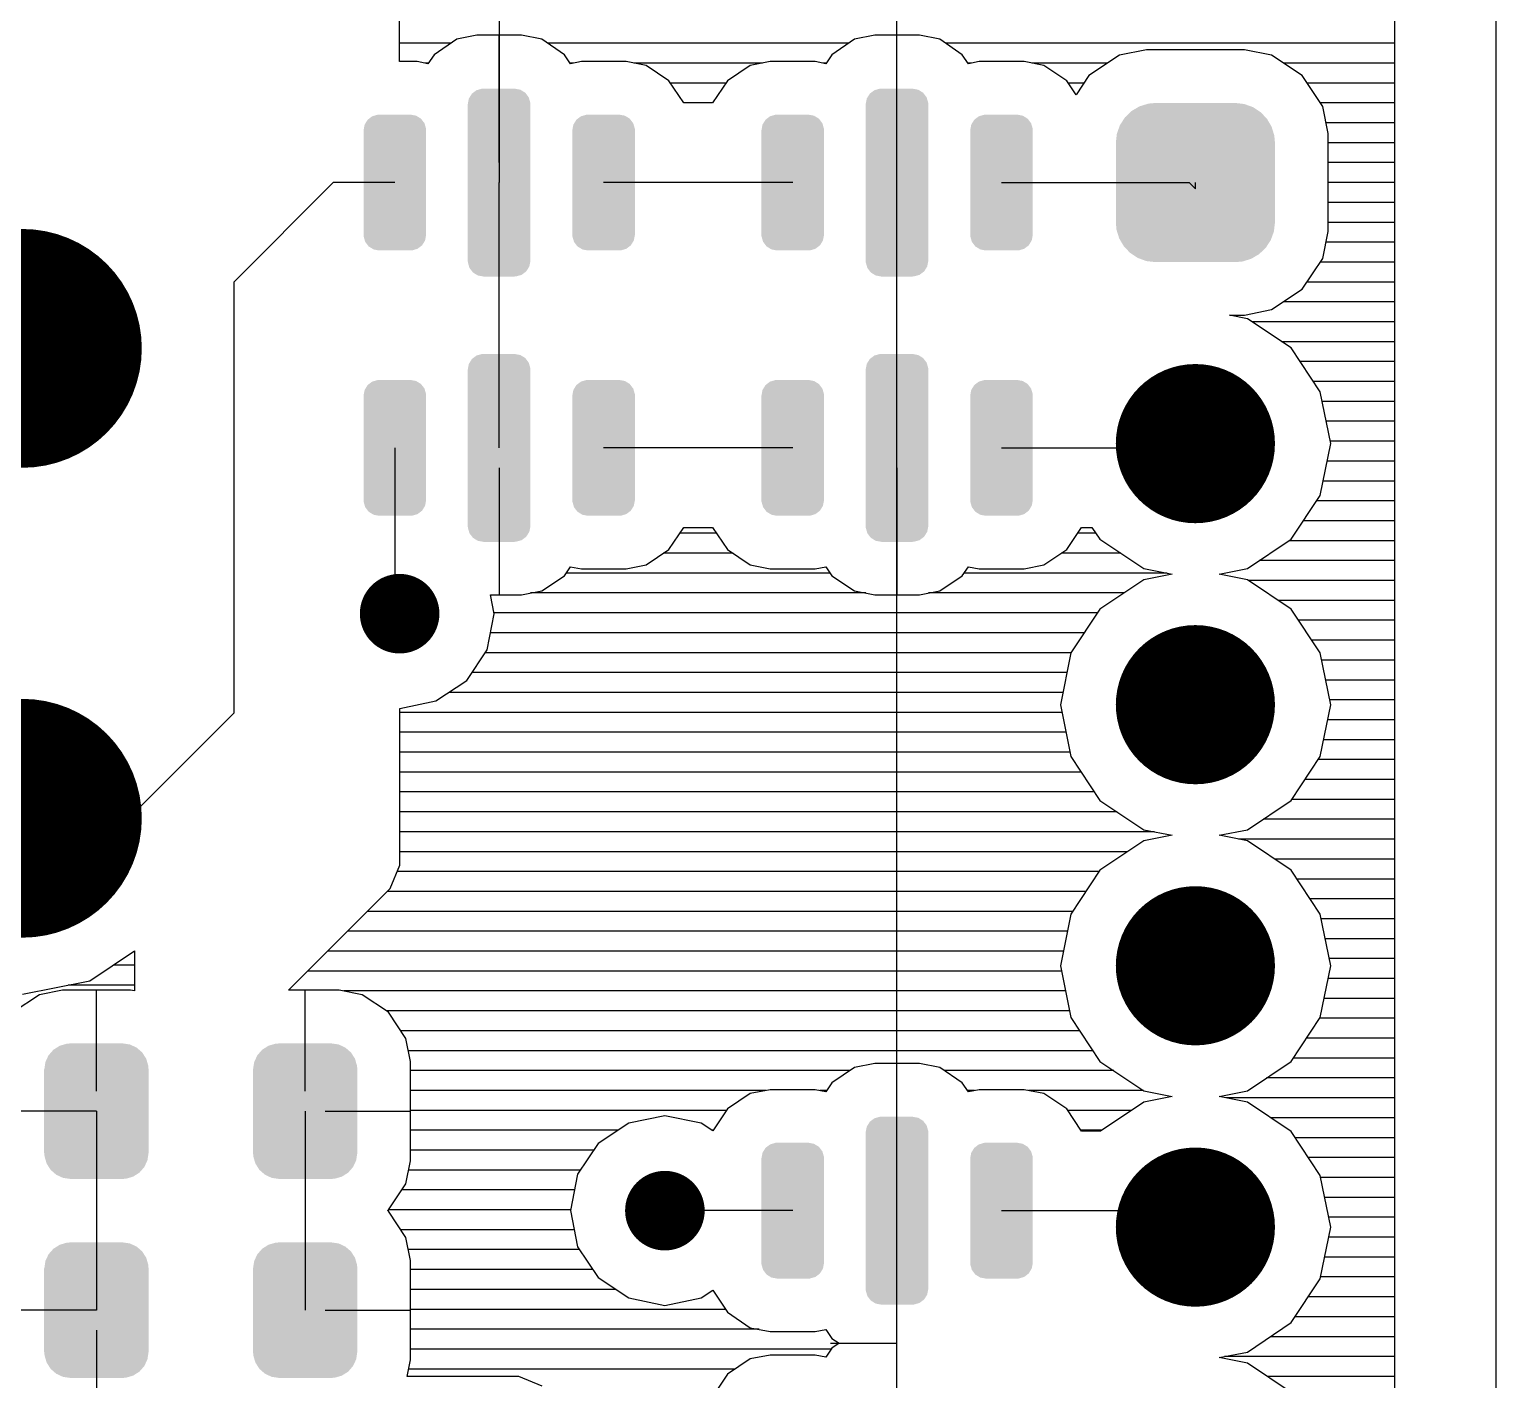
# Model space of a CAD drawing. Extents: x 295 to 953, y 10 to 290.
# Drawn here: x 815.17 to 851.68, y 109.42 to 143.03 of the extents above; entities that cross this region are included whole.
import ezdxf

# ---------------------------------------------------------------- set-up
doc = ezdxf.new("R2010")
doc.units = 0
doc.header["$LTSCALE"] = 5
doc.header["$MEASUREMENT"] = 0
doc.layers.get('0').update_dxf_attribs({"linetype": 'CONTINUOUS', "lineweight": 25})
doc.layers.add('DV-DPO-A6_BOT', color=7, linetype='CONTINUOUS')

msp = doc.modelspace()

# ---------------------------------------------------------------- linework, layer by layer
for points, const_width in [([(816.485, 135.092, -1), (813.513, 135.092, -1)], 2.972), ([(845.192, 132.721, -1), (843.211, 132.721, -1)], 1.981), ([(824.885, 128.488, -1), (823.895, 128.488, -1)], 0.991), ([(845.192, 126.223, -1), (843.211, 126.223, -1)], 1.981), ([(816.485, 123.396, -1), (813.513, 123.396, -1)], 2.972), ([(845.192, 119.724, -1), (843.211, 119.724, -1)], 1.981), ([(845.192, 113.219, -1), (843.211, 113.219, -1)], 1.981), ([(831.489, 113.629, -1), (830.499, 113.629, -1)], 0.991)]:
    msp.add_lwpolyline(points, format="xyb", close=True, dxfattribs=dict(const_width=const_width))
for points in [[(827.644, 141.204), (827.613, 141.311), (826.093, 141.204), (826.114, 141.311)], [(827.613, 141.311), (827.604, 141.341), (826.114, 141.311), (826.133, 141.341)], [(827.604, 141.341), (827.535, 141.432), (826.133, 141.341), (826.19, 141.432)], [(827.535, 141.432), (827.518, 141.455), (826.19, 141.432), (826.22, 141.455)], [(827.518, 141.455), (827.416, 141.518), (826.22, 141.455), (826.304, 141.518)], [(827.416, 141.518), (827.396, 141.53), (826.304, 141.518), (826.347, 141.53)], [(827.396, 141.53), (827.256, 141.556), (826.347, 141.53), (826.44, 141.556)], [(827.256, 141.556), (827.256, 141.557), (826.44, 141.556), (826.441, 141.557)], [(827.256, 141.557), (827.256, 141.558), (826.441, 141.557), (826.477, 141.558)], [(827.256, 141.558), (827.256, 141.56), (826.477, 141.558), (826.477, 141.56)], [(837.55, 141.204), (837.519, 141.311), (835.999, 141.204), (836.02, 141.311)], [(837.519, 141.311), (837.51, 141.341), (836.02, 141.311), (836.039, 141.341)], [(837.51, 141.341), (837.441, 141.432), (836.039, 141.341), (836.096, 141.432)], [(837.441, 141.432), (837.424, 141.455), (836.096, 141.432), (836.126, 141.455)], [(837.424, 141.455), (837.322, 141.518), (836.126, 141.455), (836.21, 141.518)], [(837.322, 141.518), (837.302, 141.53), (836.21, 141.518), (836.253, 141.53)], [(837.302, 141.53), (837.162, 141.556), (836.253, 141.53), (836.346, 141.556)], [(837.162, 141.556), (837.162, 141.557), (836.346, 141.556), (836.347, 141.557)], [(837.162, 141.557), (837.162, 141.558), (836.347, 141.557), (836.383, 141.558)], [(837.162, 141.558), (837.162, 141.56), (836.383, 141.558), (836.383, 141.56)], [(827.646, 141.171), (827.644, 141.204), (826.087, 141.171), (826.093, 141.204)], [(827.646, 141.167), (827.646, 141.171), (826.087, 141.167), (826.087, 141.171)], [(827.646, 137.271), (827.646, 141.167), (826.087, 137.271), (826.087, 141.167)], [(837.552, 141.171), (837.55, 141.204), (835.993, 141.171), (835.999, 141.204)], [(837.552, 141.167), (837.552, 141.171), (835.993, 141.167), (835.993, 141.171)], [(837.552, 137.271), (837.552, 141.167), (835.993, 137.271), (835.993, 141.167)], [(845.949, 140.843), (845.825, 140.972), (842.449, 140.843), (842.584, 140.972)], [(845.825, 140.972), (845.781, 141.001), (842.584, 140.972), (842.614, 141.001)], [(845.781, 141.001), (845.634, 141.097), (842.614, 141.001), (842.778, 141.097)], [(845.634, 141.097), (845.58, 141.116), (842.778, 141.097), (842.811, 141.116)], [(845.58, 141.116), (845.419, 141.174), (842.811, 141.116), (842.999, 141.174)], [(845.419, 141.174), (845.337, 141.184), (842.999, 141.174), (843.03, 141.184)], [(845.337, 141.184), (845.192, 141.201), (843.03, 141.184), (843.211, 141.201)], [(825.05, 140.52), (825.048, 140.558), (823.492, 140.52), (823.499, 140.558)], [(825.048, 140.558), (825.019, 140.661), (823.499, 140.558), (823.518, 140.661)], [(825.019, 140.661), (825.009, 140.695), (823.518, 140.661), (823.539, 140.695)], [(825.009, 140.695), (824.943, 140.782), (823.539, 140.695), (823.593, 140.782)], [(824.943, 140.782), (824.923, 140.809), (823.593, 140.782), (823.628, 140.809)], [(824.923, 140.809), (824.825, 140.869), (823.628, 140.809), (823.707, 140.869)], [(824.825, 140.869), (824.801, 140.884), (823.707, 140.869), (823.759, 140.884)], [(824.801, 140.884), (824.67, 140.908), (823.759, 140.884), (823.844, 140.908)], [(824.67, 140.908), (824.661, 140.91), (823.844, 140.908), (823.881, 140.91)], [(830.248, 140.52), (830.246, 140.558), (828.689, 140.52), (828.696, 140.558)], [(830.246, 140.558), (830.216, 140.661), (828.696, 140.558), (828.715, 140.661)], [(830.216, 140.661), (830.206, 140.695), (828.715, 140.661), (828.736, 140.695)], [(830.206, 140.695), (830.14, 140.782), (828.736, 140.695), (828.79, 140.782)], [(830.14, 140.782), (830.12, 140.809), (828.79, 140.782), (828.825, 140.809)], [(830.12, 140.809), (830.023, 140.869), (828.825, 140.809), (828.904, 140.869)], [(830.023, 140.869), (829.998, 140.884), (828.904, 140.869), (828.957, 140.884)], [(829.998, 140.884), (829.868, 140.908), (828.957, 140.884), (829.041, 140.908)], [(829.868, 140.908), (829.858, 140.91), (829.041, 140.908), (829.079, 140.91)], [(834.956, 140.52), (834.954, 140.558), (833.398, 140.52), (833.405, 140.558)], [(834.954, 140.558), (834.925, 140.661), (833.405, 140.558), (833.424, 140.661)], [(834.925, 140.661), (834.915, 140.695), (833.424, 140.661), (833.445, 140.695)], [(834.915, 140.695), (834.849, 140.782), (833.445, 140.695), (833.499, 140.782)], [(834.849, 140.782), (834.829, 140.809), (833.499, 140.782), (833.534, 140.809)], [(834.829, 140.809), (834.731, 140.869), (833.534, 140.809), (833.613, 140.869)], [(834.731, 140.869), (834.707, 140.884), (833.613, 140.869), (833.665, 140.884)], [(834.707, 140.884), (834.576, 140.908), (833.665, 140.884), (833.75, 140.908)], [(834.576, 140.908), (834.567, 140.91), (833.75, 140.908), (833.787, 140.91)], [(840.154, 140.52), (840.152, 140.558), (838.595, 140.52), (838.602, 140.558)], [(840.152, 140.558), (840.122, 140.661), (838.602, 140.558), (838.621, 140.661)], [(840.122, 140.661), (840.112, 140.695), (838.621, 140.661), (838.642, 140.695)], [(840.112, 140.695), (840.046, 140.782), (838.642, 140.695), (838.696, 140.782)], [(840.046, 140.782), (840.026, 140.809), (838.696, 140.782), (838.731, 140.809)], [(840.026, 140.809), (839.929, 140.869), (838.731, 140.809), (838.81, 140.869)], [(839.929, 140.869), (839.904, 140.884), (838.81, 140.869), (838.863, 140.884)], [(839.904, 140.884), (839.774, 140.908), (838.863, 140.884), (838.947, 140.908)], [(839.774, 140.908), (839.764, 140.91), (838.947, 140.908), (838.985, 140.91)], [(846.152, 140.437), (846.099, 140.61), (842.247, 140.437), (842.309, 140.61)], [(846.099, 140.61), (846.074, 140.652), (842.309, 140.61), (842.325, 140.652)], [(846.074, 140.652), (845.983, 140.807), (842.325, 140.652), (842.426, 140.807)], [(845.983, 140.807), (845.949, 140.843), (842.426, 140.807), (842.449, 140.843)], [(825.05, 137.918), (825.05, 140.52), (823.492, 137.918), (823.492, 140.52)], [(830.248, 137.918), (830.248, 140.52), (828.689, 137.918), (828.689, 140.52)], [(834.956, 137.918), (834.956, 140.52), (833.398, 137.918), (833.398, 140.52)], [(840.154, 137.918), (840.154, 140.52), (838.595, 137.918), (838.595, 140.52)], [(846.183, 140.21), (846.166, 140.392), (842.221, 140.21), (842.242, 140.392)], [(846.183, 138.229), (846.183, 140.21), (842.221, 138.229), (842.221, 140.21)], [(846.166, 140.392), (846.152, 140.437), (842.242, 140.392), (842.247, 140.437)], [(846.162, 138.047), (846.183, 138.229), (842.237, 138.047), (842.221, 138.229)], [(846.157, 138.002), (846.162, 138.047), (842.251, 138.002), (842.237, 138.047)], [(846.094, 137.829), (846.157, 138.002), (842.305, 137.829), (842.251, 138.002)], [(825.043, 137.881), (825.05, 137.918), (823.493, 137.881), (823.492, 137.918)], [(825.024, 137.778), (825.043, 137.881), (823.523, 137.778), (823.493, 137.881)], [(825.003, 137.744), (825.024, 137.778), (823.533, 137.744), (823.523, 137.778)], [(824.949, 137.656), (825.003, 137.744), (823.599, 137.656), (823.533, 137.744)], [(824.914, 137.63), (824.949, 137.656), (823.619, 137.63), (823.599, 137.656)], [(830.241, 137.881), (830.248, 137.918), (828.691, 137.881), (828.689, 137.918)], [(830.221, 137.778), (830.241, 137.881), (828.721, 137.778), (828.691, 137.881)], [(830.2, 137.744), (830.221, 137.778), (828.73, 137.744), (828.721, 137.778)], [(830.146, 137.656), (830.2, 137.744), (828.797, 137.656), (828.73, 137.744)], [(830.112, 137.63), (830.146, 137.656), (828.817, 137.63), (828.797, 137.656)], [(834.949, 137.881), (834.956, 137.918), (833.399, 137.881), (833.398, 137.918)], [(834.93, 137.778), (834.949, 137.881), (833.429, 137.778), (833.399, 137.881)], [(834.909, 137.744), (834.93, 137.778), (833.439, 137.744), (833.429, 137.778)], [(834.855, 137.656), (834.909, 137.744), (833.505, 137.656), (833.439, 137.744)], [(834.82, 137.63), (834.855, 137.656), (833.525, 137.63), (833.505, 137.656)], [(840.147, 137.881), (840.154, 137.918), (838.597, 137.881), (838.595, 137.918)], [(840.127, 137.778), (840.147, 137.881), (838.627, 137.778), (838.597, 137.881)], [(840.106, 137.744), (840.127, 137.778), (838.636, 137.744), (838.627, 137.778)], [(840.052, 137.656), (840.106, 137.744), (838.703, 137.656), (838.636, 137.744)], [(840.018, 137.63), (840.052, 137.656), (838.723, 137.63), (838.703, 137.656)], [(846.079, 137.787), (846.094, 137.829), (842.329, 137.787), (842.305, 137.829)], [(845.978, 137.632), (846.079, 137.787), (842.421, 137.632), (842.329, 137.787)], [(845.954, 137.596), (845.978, 137.632), (842.455, 137.596), (842.421, 137.632)], [(824.835, 137.57), (824.914, 137.63), (823.716, 137.57), (823.619, 137.63)], [(824.783, 137.555), (824.835, 137.57), (823.741, 137.555), (823.716, 137.57)], [(824.698, 137.53), (824.783, 137.555), (823.872, 137.53), (823.741, 137.555)], [(824.661, 137.529), (824.698, 137.53), (823.881, 137.529), (823.872, 137.53)], [(827.646, 137.268), (827.646, 137.271), (826.087, 137.268), (826.087, 137.271)], [(827.639, 137.233), (827.646, 137.268), (826.089, 137.233), (826.087, 137.268)], [(830.032, 137.57), (830.112, 137.63), (828.914, 137.57), (828.817, 137.63)], [(829.98, 137.555), (830.032, 137.57), (828.938, 137.555), (828.914, 137.57)], [(829.895, 137.53), (829.98, 137.555), (829.069, 137.53), (828.938, 137.555)], [(829.858, 137.529), (829.895, 137.53), (829.079, 137.529), (829.069, 137.53)], [(834.741, 137.57), (834.82, 137.63), (833.622, 137.57), (833.525, 137.63)], [(834.689, 137.555), (834.741, 137.57), (833.647, 137.555), (833.622, 137.57)], [(834.604, 137.53), (834.689, 137.555), (833.778, 137.53), (833.647, 137.555)], [(834.567, 137.529), (834.604, 137.53), (833.787, 137.529), (833.778, 137.53)], [(837.552, 137.268), (837.552, 137.271), (835.993, 137.268), (835.993, 137.271)], [(837.545, 137.233), (837.552, 137.268), (835.995, 137.233), (835.993, 137.268)], [(839.938, 137.57), (840.018, 137.63), (838.82, 137.57), (838.723, 137.63)], [(839.886, 137.555), (839.938, 137.57), (838.844, 137.555), (838.82, 137.57)], [(839.801, 137.53), (839.886, 137.555), (838.975, 137.53), (838.844, 137.555)], [(839.764, 137.529), (839.801, 137.53), (838.985, 137.529), (838.975, 137.53)], [(845.819, 137.467), (845.954, 137.596), (842.578, 137.467), (842.455, 137.596)], [(845.789, 137.438), (845.819, 137.467), (842.622, 137.438), (842.578, 137.467)], [(845.626, 137.342), (845.789, 137.438), (842.77, 137.342), (842.622, 137.438)], [(845.592, 137.322), (845.626, 137.342), (842.824, 137.322), (842.77, 137.342)], [(845.405, 137.264), (845.592, 137.322), (842.984, 137.264), (842.824, 137.322)], [(827.618, 137.128), (827.639, 137.233), (826.119, 137.128), (826.089, 137.233)], [(827.597, 137.095), (827.618, 137.128), (826.128, 137.095), (826.119, 137.128)], [(827.542, 137.007), (827.597, 137.095), (826.195, 137.007), (826.128, 137.095)], [(827.507, 136.981), (827.542, 137.007), (826.215, 136.981), (826.195, 137.007)], [(827.427, 136.922), (827.507, 136.981), (826.311, 136.922), (826.215, 136.981)], [(827.372, 136.906), (827.427, 136.922), (826.336, 136.906), (826.311, 136.922)], [(827.289, 136.884), (827.372, 136.906), (826.458, 136.884), (826.336, 136.906)], [(837.524, 137.128), (837.545, 137.233), (836.025, 137.128), (835.995, 137.233)], [(837.503, 137.095), (837.524, 137.128), (836.034, 137.095), (836.025, 137.128)], [(837.448, 137.007), (837.503, 137.095), (836.101, 137.007), (836.034, 137.095)], [(837.413, 136.981), (837.448, 137.007), (836.121, 136.981), (836.101, 137.007)], [(837.333, 136.922), (837.413, 136.981), (836.217, 136.922), (836.121, 136.981)], [(837.278, 136.906), (837.333, 136.922), (836.242, 136.906), (836.217, 136.922)], [(837.195, 136.884), (837.278, 136.906), (836.364, 136.884), (836.242, 136.906)], [(845.374, 137.255), (845.405, 137.264), (843.067, 137.255), (842.984, 137.264)], [(845.192, 137.238), (845.374, 137.255), (843.211, 137.238), (843.067, 137.255)], [(827.256, 136.882), (827.289, 136.884), (826.466, 136.882), (826.458, 136.884)], [(827.256, 136.88), (827.256, 136.882), (826.477, 136.88), (826.466, 136.882)], [(827.256, 136.878), (827.256, 136.88), (826.477, 136.878), (826.477, 136.88)], [(837.162, 136.882), (837.195, 136.884), (836.372, 136.882), (836.364, 136.884)], [(837.162, 136.88), (837.162, 136.882), (836.383, 136.88), (836.372, 136.882)], [(837.162, 136.878), (837.162, 136.88), (836.383, 136.878), (836.383, 136.88)], [(827.613, 134.707), (827.604, 134.737), (826.114, 134.707), (826.133, 134.737)], [(827.604, 134.737), (827.535, 134.828), (826.133, 134.737), (826.19, 134.828)], [(827.535, 134.828), (827.518, 134.851), (826.19, 134.828), (826.22, 134.851)], [(827.518, 134.851), (827.416, 134.914), (826.22, 134.851), (826.304, 134.914)], [(827.416, 134.914), (827.396, 134.926), (826.304, 134.914), (826.347, 134.926)], [(827.396, 134.926), (827.256, 134.952), (826.347, 134.926), (826.44, 134.952)], [(827.256, 134.952), (827.256, 134.953), (826.44, 134.952), (826.441, 134.953)], [(827.256, 134.953), (827.256, 134.954), (826.441, 134.953), (826.477, 134.954)], [(827.256, 134.954), (827.256, 134.956), (826.477, 134.954), (826.477, 134.956)], [(837.519, 134.707), (837.51, 134.737), (836.02, 134.707), (836.039, 134.737)], [(837.51, 134.737), (837.441, 134.828), (836.039, 134.737), (836.096, 134.828)], [(837.441, 134.828), (837.424, 134.851), (836.096, 134.828), (836.126, 134.851)], [(837.424, 134.851), (837.322, 134.914), (836.126, 134.851), (836.21, 134.914)], [(837.322, 134.914), (837.302, 134.926), (836.21, 134.914), (836.253, 134.926)], [(837.302, 134.926), (837.162, 134.952), (836.253, 134.926), (836.346, 134.952)], [(837.162, 134.952), (837.162, 134.953), (836.346, 134.952), (836.347, 134.953)], [(837.162, 134.953), (837.162, 134.954), (836.347, 134.953), (836.383, 134.954)], [(837.162, 134.954), (837.162, 134.956), (836.383, 134.954), (836.383, 134.956)], [(827.646, 134.567), (827.644, 134.6), (826.087, 134.567), (826.093, 134.6)], [(827.646, 134.563), (827.646, 134.567), (826.087, 134.563), (826.087, 134.567)], [(827.646, 130.667), (827.646, 134.563), (826.087, 130.667), (826.087, 134.563)], [(827.644, 134.6), (827.613, 134.707), (826.093, 134.6), (826.114, 134.707)], [(837.552, 134.567), (837.55, 134.6), (835.993, 134.567), (835.999, 134.6)], [(837.552, 134.563), (837.552, 134.567), (835.993, 134.563), (835.993, 134.567)], [(837.552, 130.667), (837.552, 134.563), (835.993, 130.667), (835.993, 134.563)], [(837.55, 134.6), (837.519, 134.707), (835.999, 134.6), (836.02, 134.707)], [(825.048, 133.954), (825.019, 134.057), (823.499, 133.954), (823.518, 134.057)], [(825.019, 134.057), (825.009, 134.091), (823.518, 134.057), (823.539, 134.091)], [(825.009, 134.091), (824.943, 134.178), (823.539, 134.091), (823.593, 134.178)], [(824.943, 134.178), (824.923, 134.205), (823.593, 134.178), (823.628, 134.205)], [(824.923, 134.205), (824.825, 134.265), (823.628, 134.205), (823.707, 134.265)], [(824.825, 134.265), (824.801, 134.28), (823.707, 134.265), (823.759, 134.28)], [(824.801, 134.28), (824.67, 134.304), (823.759, 134.28), (823.844, 134.304)], [(824.67, 134.304), (824.661, 134.306), (823.844, 134.304), (823.881, 134.306)], [(830.246, 133.954), (830.216, 134.057), (828.696, 133.954), (828.715, 134.057)], [(830.216, 134.057), (830.206, 134.091), (828.715, 134.057), (828.736, 134.091)], [(830.206, 134.091), (830.14, 134.178), (828.736, 134.091), (828.79, 134.178)], [(830.14, 134.178), (830.12, 134.205), (828.79, 134.178), (828.825, 134.205)], [(830.12, 134.205), (830.023, 134.265), (828.825, 134.205), (828.904, 134.265)], [(830.023, 134.265), (829.998, 134.28), (828.904, 134.265), (828.957, 134.28)], [(829.998, 134.28), (829.868, 134.304), (828.957, 134.28), (829.041, 134.304)], [(829.868, 134.304), (829.858, 134.306), (829.041, 134.304), (829.079, 134.306)], [(834.954, 133.954), (834.925, 134.057), (833.405, 133.954), (833.424, 134.057)], [(834.925, 134.057), (834.915, 134.091), (833.424, 134.057), (833.445, 134.091)], [(834.915, 134.091), (834.849, 134.178), (833.445, 134.091), (833.499, 134.178)], [(834.849, 134.178), (834.829, 134.205), (833.499, 134.178), (833.534, 134.205)], [(834.829, 134.205), (834.731, 134.265), (833.534, 134.205), (833.613, 134.265)], [(834.731, 134.265), (834.707, 134.28), (833.613, 134.265), (833.665, 134.28)], [(834.707, 134.28), (834.576, 134.304), (833.665, 134.28), (833.75, 134.304)], [(834.576, 134.304), (834.567, 134.306), (833.75, 134.304), (833.787, 134.306)], [(840.152, 133.954), (840.122, 134.057), (838.602, 133.954), (838.621, 134.057)], [(840.122, 134.057), (840.112, 134.091), (838.621, 134.057), (838.642, 134.091)], [(840.112, 134.091), (840.046, 134.178), (838.642, 134.091), (838.696, 134.178)], [(840.046, 134.178), (840.026, 134.205), (838.696, 134.178), (838.731, 134.205)], [(840.026, 134.205), (839.929, 134.265), (838.731, 134.205), (838.81, 134.265)], [(839.929, 134.265), (839.904, 134.28), (838.81, 134.265), (838.863, 134.28)], [(839.904, 134.28), (839.774, 134.304), (838.863, 134.28), (838.947, 134.304)], [(839.774, 134.304), (839.764, 134.306), (838.947, 134.304), (838.985, 134.306)], [(825.05, 133.916), (825.048, 133.954), (823.492, 133.916), (823.499, 133.954)], [(825.05, 131.314), (825.05, 133.916), (823.492, 131.314), (823.492, 133.916)], [(830.248, 133.916), (830.246, 133.954), (828.689, 133.916), (828.696, 133.954)], [(830.248, 131.314), (830.248, 133.916), (828.689, 131.314), (828.689, 133.916)], [(834.956, 133.916), (834.954, 133.954), (833.398, 133.916), (833.405, 133.954)], [(834.956, 131.314), (834.956, 133.916), (833.398, 131.314), (833.398, 133.916)], [(840.154, 133.916), (840.152, 133.954), (838.595, 133.916), (838.602, 133.954)], [(840.154, 131.314), (840.154, 133.916), (838.595, 131.314), (838.595, 133.916)], [(825.043, 131.277), (825.05, 131.314), (823.493, 131.277), (823.492, 131.314)], [(825.024, 131.174), (825.043, 131.277), (823.523, 131.174), (823.493, 131.277)], [(825.003, 131.14), (825.024, 131.174), (823.533, 131.14), (823.523, 131.174)], [(824.949, 131.052), (825.003, 131.14), (823.599, 131.052), (823.533, 131.14)], [(830.241, 131.277), (830.248, 131.314), (828.691, 131.277), (828.689, 131.314)], [(830.221, 131.174), (830.241, 131.277), (828.721, 131.174), (828.691, 131.277)], [(830.2, 131.14), (830.221, 131.174), (828.73, 131.14), (828.721, 131.174)], [(830.146, 131.052), (830.2, 131.14), (828.797, 131.052), (828.73, 131.14)], [(834.949, 131.277), (834.956, 131.314), (833.399, 131.277), (833.398, 131.314)], [(834.93, 131.174), (834.949, 131.277), (833.429, 131.174), (833.399, 131.277)], [(834.909, 131.14), (834.93, 131.174), (833.439, 131.14), (833.429, 131.174)], [(834.855, 131.052), (834.909, 131.14), (833.505, 131.052), (833.439, 131.14)], [(840.147, 131.277), (840.154, 131.314), (838.597, 131.277), (838.595, 131.314)], [(840.127, 131.174), (840.147, 131.277), (838.627, 131.174), (838.597, 131.277)], [(840.106, 131.14), (840.127, 131.174), (838.636, 131.14), (838.627, 131.174)], [(840.052, 131.052), (840.106, 131.14), (838.703, 131.052), (838.636, 131.14)], [(824.914, 131.026), (824.949, 131.052), (823.619, 131.026), (823.599, 131.052)], [(824.835, 130.966), (824.914, 131.026), (823.716, 130.966), (823.619, 131.026)], [(824.783, 130.951), (824.835, 130.966), (823.741, 130.951), (823.716, 130.966)], [(824.698, 130.926), (824.783, 130.951), (823.872, 130.926), (823.741, 130.951)], [(824.661, 130.925), (824.698, 130.926), (823.881, 130.925), (823.872, 130.926)], [(830.112, 131.026), (830.146, 131.052), (828.817, 131.026), (828.797, 131.052)], [(830.032, 130.966), (830.112, 131.026), (828.914, 130.966), (828.817, 131.026)], [(829.98, 130.951), (830.032, 130.966), (828.938, 130.951), (828.914, 130.966)], [(829.895, 130.926), (829.98, 130.951), (829.069, 130.926), (828.938, 130.951)], [(829.858, 130.925), (829.895, 130.926), (829.079, 130.925), (829.069, 130.926)], [(834.82, 131.026), (834.855, 131.052), (833.525, 131.026), (833.505, 131.052)], [(834.741, 130.966), (834.82, 131.026), (833.622, 130.966), (833.525, 131.026)], [(834.689, 130.951), (834.741, 130.966), (833.647, 130.951), (833.622, 130.966)], [(834.604, 130.926), (834.689, 130.951), (833.778, 130.926), (833.647, 130.951)], [(834.567, 130.925), (834.604, 130.926), (833.787, 130.925), (833.778, 130.926)], [(840.018, 131.026), (840.052, 131.052), (838.723, 131.026), (838.703, 131.052)], [(839.938, 130.966), (840.018, 131.026), (838.82, 130.966), (838.723, 131.026)], [(839.886, 130.951), (839.938, 130.966), (838.844, 130.951), (838.82, 130.966)], [(839.801, 130.926), (839.886, 130.951), (838.975, 130.926), (838.844, 130.951)], [(839.764, 130.925), (839.801, 130.926), (838.985, 130.925), (838.975, 130.926)], [(827.646, 130.664), (827.646, 130.667), (826.087, 130.664), (826.087, 130.667)], [(827.639, 130.629), (827.646, 130.664), (826.089, 130.629), (826.087, 130.664)], [(827.618, 130.524), (827.639, 130.629), (826.119, 130.524), (826.089, 130.629)], [(827.597, 130.491), (827.618, 130.524), (826.128, 130.491), (826.119, 130.524)], [(827.542, 130.403), (827.597, 130.491), (826.195, 130.403), (826.128, 130.491)], [(827.507, 130.377), (827.542, 130.403), (826.215, 130.377), (826.195, 130.403)], [(827.427, 130.318), (827.507, 130.377), (826.311, 130.318), (826.215, 130.377)], [(837.552, 130.664), (837.552, 130.667), (835.993, 130.664), (835.993, 130.667)], [(837.545, 130.629), (837.552, 130.664), (835.995, 130.629), (835.993, 130.664)], [(837.524, 130.524), (837.545, 130.629), (836.025, 130.524), (835.995, 130.629)], [(837.503, 130.491), (837.524, 130.524), (836.034, 130.491), (836.025, 130.524)], [(837.448, 130.403), (837.503, 130.491), (836.101, 130.403), (836.034, 130.491)], [(837.413, 130.377), (837.448, 130.403), (836.121, 130.377), (836.101, 130.403)], [(837.333, 130.318), (837.413, 130.377), (836.217, 130.318), (836.121, 130.377)], [(827.372, 130.302), (827.427, 130.318), (826.336, 130.302), (826.311, 130.318)], [(827.289, 130.28), (827.372, 130.302), (826.458, 130.28), (826.336, 130.302)], [(827.256, 130.278), (827.289, 130.28), (826.466, 130.278), (826.458, 130.28)], [(827.256, 130.276), (827.256, 130.278), (826.477, 130.276), (826.466, 130.278)], [(827.256, 130.274), (827.256, 130.276), (826.477, 130.274), (826.477, 130.276)], [(837.278, 130.302), (837.333, 130.318), (836.242, 130.302), (836.217, 130.318)], [(837.195, 130.28), (837.278, 130.302), (836.364, 130.28), (836.242, 130.302)], [(837.162, 130.278), (837.195, 130.28), (836.372, 130.278), (836.364, 130.28)], [(837.162, 130.276), (837.162, 130.278), (836.383, 130.276), (836.372, 130.278)], [(837.162, 130.274), (837.162, 130.276), (836.383, 130.274), (836.383, 130.276)], [(818.026, 117.496), (817.982, 117.566), (815.649, 117.496), (815.711, 117.566)], [(817.982, 117.566), (817.903, 117.635), (815.711, 117.566), (815.772, 117.635)], [(817.903, 117.635), (817.843, 117.687), (815.772, 117.635), (815.855, 117.687)], [(817.843, 117.687), (817.742, 117.734), (815.855, 117.687), (815.928, 117.734)], [(817.742, 117.734), (817.675, 117.765), (815.928, 117.734), (816.036, 117.765)], [(817.675, 117.765), (817.542, 117.785), (816.036, 117.765), (816.105, 117.785)], [(817.542, 117.785), (817.501, 117.791), (816.105, 117.785), (816.191, 117.791)], [(817.492, 117.792), (817.492, 117.796), (816.191, 117.792), (816.191, 117.796)], [(817.501, 117.791), (817.492, 117.792), (816.191, 117.791), (816.191, 117.792)], [(823.224, 117.496), (823.179, 117.566), (820.847, 117.496), (820.908, 117.566)], [(823.179, 117.566), (823.1, 117.635), (820.908, 117.566), (820.969, 117.635)], [(823.1, 117.635), (823.04, 117.687), (820.969, 117.635), (821.052, 117.687)], [(823.04, 117.687), (822.94, 117.734), (821.052, 117.687), (821.125, 117.734)], [(822.94, 117.734), (822.872, 117.765), (821.125, 117.734), (821.234, 117.765)], [(822.872, 117.765), (822.739, 117.785), (821.234, 117.765), (821.303, 117.785)], [(822.739, 117.785), (822.698, 117.791), (821.303, 117.785), (821.388, 117.791)], [(822.689, 117.792), (822.689, 117.796), (821.388, 117.792), (821.388, 117.796)], [(822.698, 117.791), (822.689, 117.792), (821.388, 117.791), (821.388, 117.792)], [(818.139, 117.145), (818.133, 117.232), (815.544, 117.145), (815.557, 117.232)], [(818.133, 117.232), (818.105, 117.328), (815.557, 117.232), (815.571, 117.328)], [(818.105, 117.328), (818.081, 117.41), (815.571, 117.328), (815.609, 117.41)], [(818.081, 117.41), (818.026, 117.496), (815.609, 117.41), (815.649, 117.496)], [(823.336, 117.145), (823.33, 117.232), (820.741, 117.145), (820.754, 117.232)], [(823.33, 117.232), (823.302, 117.328), (820.754, 117.232), (820.769, 117.328)], [(823.302, 117.328), (823.279, 117.41), (820.769, 117.328), (820.807, 117.41)], [(823.279, 117.41), (823.224, 117.496), (820.807, 117.41), (820.847, 117.496)], [(818.142, 115.065), (818.142, 117.145), (815.54, 115.065), (815.54, 117.145)], [(823.34, 115.065), (823.34, 117.145), (820.738, 115.065), (820.738, 117.145)], [(837.519, 115.721), (837.51, 115.751), (836.02, 115.721), (836.039, 115.751)], [(837.51, 115.751), (837.441, 115.842), (836.039, 115.751), (836.096, 115.842)], [(837.441, 115.842), (837.424, 115.865), (836.096, 115.842), (836.126, 115.865)], [(837.424, 115.865), (837.322, 115.928), (836.126, 115.865), (836.21, 115.928)], [(837.322, 115.928), (837.302, 115.94), (836.21, 115.928), (836.253, 115.94)], [(837.302, 115.94), (837.162, 115.966), (836.253, 115.94), (836.346, 115.966)], [(837.162, 115.966), (837.162, 115.966), (836.346, 115.966), (836.347, 115.966)], [(837.162, 115.966), (837.162, 115.968), (836.347, 115.966), (836.383, 115.968)], [(837.162, 115.968), (837.162, 115.97), (836.383, 115.968), (836.383, 115.97)], [(837.552, 115.58), (837.55, 115.614), (835.993, 115.58), (835.999, 115.614)], [(837.552, 115.577), (837.552, 115.58), (835.993, 115.577), (835.993, 115.58)], [(837.552, 111.681), (837.552, 115.577), (835.993, 111.681), (835.993, 115.577)], [(837.55, 115.614), (837.519, 115.721), (835.999, 115.614), (836.02, 115.721)], [(818.126, 114.978), (818.139, 115.065), (815.55, 114.978), (815.544, 115.065)], [(823.323, 114.978), (823.336, 115.065), (820.747, 114.978), (820.741, 115.065)], [(834.954, 114.967), (834.925, 115.07), (833.405, 114.967), (833.424, 115.07)], [(834.925, 115.07), (834.915, 115.104), (833.424, 115.07), (833.445, 115.104)], [(834.915, 115.104), (834.849, 115.192), (833.445, 115.104), (833.499, 115.192)], [(834.849, 115.192), (834.829, 115.218), (833.499, 115.192), (833.534, 115.218)], [(834.829, 115.218), (834.731, 115.278), (833.534, 115.218), (833.613, 115.278)], [(834.731, 115.278), (834.707, 115.293), (833.613, 115.278), (833.665, 115.293)], [(834.707, 115.293), (834.576, 115.318), (833.665, 115.293), (833.75, 115.318)], [(834.576, 115.318), (834.567, 115.319), (833.75, 115.318), (833.787, 115.319)], [(840.152, 114.967), (840.122, 115.07), (838.602, 114.967), (838.621, 115.07)], [(840.122, 115.07), (840.112, 115.104), (838.621, 115.07), (838.642, 115.104)], [(840.112, 115.104), (840.046, 115.192), (838.642, 115.104), (838.696, 115.192)], [(840.046, 115.192), (840.026, 115.218), (838.696, 115.192), (838.731, 115.218)], [(840.026, 115.218), (839.929, 115.278), (838.731, 115.218), (838.81, 115.278)], [(839.929, 115.278), (839.904, 115.293), (838.81, 115.278), (838.863, 115.293)], [(839.904, 115.293), (839.774, 115.318), (838.863, 115.293), (838.947, 115.318)], [(839.774, 115.318), (839.764, 115.319), (838.947, 115.318), (838.985, 115.319)], [(818.112, 114.882), (818.126, 114.978), (815.578, 114.882), (815.55, 114.978)], [(818.074, 114.801), (818.112, 114.882), (815.602, 114.801), (815.578, 114.882)], [(818.034, 114.715), (818.074, 114.801), (815.656, 114.715), (815.602, 114.801)], [(817.973, 114.645), (818.034, 114.715), (815.701, 114.645), (815.656, 114.715)], [(817.912, 114.575), (817.973, 114.645), (815.78, 114.575), (815.701, 114.645)], [(823.309, 114.882), (823.323, 114.978), (820.775, 114.882), (820.747, 114.978)], [(823.271, 114.801), (823.309, 114.882), (820.799, 114.801), (820.775, 114.882)], [(823.231, 114.715), (823.271, 114.801), (820.854, 114.715), (820.799, 114.801)], [(823.17, 114.645), (823.231, 114.715), (820.898, 114.645), (820.854, 114.715)], [(823.11, 114.575), (823.17, 114.645), (820.978, 114.575), (820.898, 114.645)], [(834.956, 114.93), (834.954, 114.967), (833.398, 114.93), (833.405, 114.967)], [(834.956, 112.328), (834.956, 114.93), (833.398, 112.328), (833.398, 114.93)], [(840.154, 114.93), (840.152, 114.967), (838.595, 114.93), (838.602, 114.967)], [(840.154, 112.328), (840.154, 114.93), (838.595, 112.328), (838.595, 114.93)], [(817.83, 114.523), (817.912, 114.575), (815.84, 114.523), (815.78, 114.575)], [(817.756, 114.476), (817.83, 114.523), (815.942, 114.476), (815.84, 114.523)], [(817.65, 114.445), (817.756, 114.476), (816.008, 114.445), (815.942, 114.476)], [(817.579, 114.425), (817.65, 114.445), (816.147, 114.425), (816.008, 114.445)], [(817.492, 114.418), (817.579, 114.425), (816.189, 114.418), (816.147, 114.425)], [(817.492, 114.418), (817.492, 114.418), (816.191, 114.418), (816.189, 114.418)], [(817.492, 114.415), (817.492, 114.418), (816.191, 114.415), (816.191, 114.418)], [(823.027, 114.523), (823.11, 114.575), (821.038, 114.523), (820.978, 114.575)], [(822.954, 114.476), (823.027, 114.523), (821.139, 114.476), (821.038, 114.523)], [(822.848, 114.445), (822.954, 114.476), (821.205, 114.445), (821.139, 114.476)], [(822.776, 114.425), (822.848, 114.445), (821.344, 114.425), (821.205, 114.445)], [(822.689, 114.418), (822.776, 114.425), (821.386, 114.418), (821.344, 114.425)], [(822.689, 114.418), (822.689, 114.418), (821.388, 114.418), (821.386, 114.418)], [(822.689, 114.415), (822.689, 114.418), (821.388, 114.415), (821.388, 114.418)], [(817.742, 112.781), (817.675, 112.812), (815.928, 112.781), (816.036, 112.812)], [(817.675, 112.812), (817.542, 112.832), (816.036, 112.812), (816.105, 112.832)], [(817.542, 112.832), (817.501, 112.838), (816.105, 112.832), (816.191, 112.838)], [(817.492, 112.839), (817.492, 112.843), (816.191, 112.839), (816.191, 112.843)], [(817.501, 112.838), (817.492, 112.839), (816.191, 112.838), (816.191, 112.839)], [(822.94, 112.781), (822.872, 112.812), (821.125, 112.781), (821.234, 112.812)], [(822.872, 112.812), (822.739, 112.832), (821.234, 112.812), (821.303, 112.832)], [(822.739, 112.832), (822.698, 112.838), (821.303, 112.832), (821.388, 112.838)], [(822.689, 112.839), (822.689, 112.843), (821.388, 112.839), (821.388, 112.843)], [(822.698, 112.838), (822.689, 112.839), (821.388, 112.838), (821.388, 112.839)], [(818.105, 112.375), (818.081, 112.457), (815.571, 112.375), (815.609, 112.457)], [(818.081, 112.457), (818.026, 112.543), (815.609, 112.457), (815.649, 112.543)], [(818.026, 112.543), (817.982, 112.613), (815.649, 112.543), (815.711, 112.613)], [(817.982, 112.613), (817.903, 112.682), (815.711, 112.613), (815.772, 112.682)], [(817.903, 112.682), (817.843, 112.734), (815.772, 112.682), (815.855, 112.734)], [(817.843, 112.734), (817.742, 112.781), (815.855, 112.734), (815.928, 112.781)], [(823.302, 112.375), (823.279, 112.457), (820.769, 112.375), (820.807, 112.457)], [(823.279, 112.457), (823.224, 112.543), (820.807, 112.457), (820.847, 112.543)], [(823.224, 112.543), (823.179, 112.613), (820.847, 112.543), (820.908, 112.613)], [(823.179, 112.613), (823.1, 112.682), (820.908, 112.613), (820.969, 112.682)], [(823.1, 112.682), (823.04, 112.734), (820.969, 112.682), (821.052, 112.734)], [(823.04, 112.734), (822.94, 112.781), (821.052, 112.734), (821.125, 112.781)], [(818.142, 110.112), (818.142, 112.192), (815.54, 110.112), (815.54, 112.192)], [(818.139, 112.192), (818.133, 112.279), (815.544, 112.192), (815.557, 112.279)], [(818.133, 112.279), (818.105, 112.375), (815.557, 112.279), (815.571, 112.375)], [(823.34, 110.112), (823.34, 112.192), (820.738, 110.112), (820.738, 112.192)], [(823.336, 112.192), (823.33, 112.279), (820.741, 112.192), (820.754, 112.279)], [(823.33, 112.279), (823.302, 112.375), (820.754, 112.279), (820.769, 112.375)], [(834.949, 112.291), (834.956, 112.328), (833.399, 112.291), (833.398, 112.328)], [(834.93, 112.187), (834.949, 112.291), (833.429, 112.187), (833.399, 112.291)], [(834.909, 112.153), (834.93, 112.187), (833.439, 112.153), (833.429, 112.187)], [(834.855, 112.066), (834.909, 112.153), (833.505, 112.066), (833.439, 112.153)], [(840.147, 112.291), (840.154, 112.328), (838.597, 112.291), (838.595, 112.328)], [(840.127, 112.187), (840.147, 112.291), (838.627, 112.187), (838.597, 112.291)], [(840.106, 112.153), (840.127, 112.187), (838.636, 112.153), (838.627, 112.187)], [(840.052, 112.066), (840.106, 112.153), (838.703, 112.066), (838.636, 112.153)], [(834.82, 112.039), (834.855, 112.066), (833.525, 112.039), (833.505, 112.066)], [(834.741, 111.979), (834.82, 112.039), (833.622, 111.979), (833.525, 112.039)], [(834.689, 111.964), (834.741, 111.979), (833.647, 111.964), (833.622, 111.979)], [(834.604, 111.94), (834.689, 111.964), (833.778, 111.94), (833.647, 111.964)], [(834.567, 111.938), (834.604, 111.94), (833.787, 111.938), (833.778, 111.94)], [(840.018, 112.039), (840.052, 112.066), (838.723, 112.039), (838.703, 112.066)], [(839.938, 111.979), (840.018, 112.039), (838.82, 111.979), (838.723, 112.039)], [(839.886, 111.964), (839.938, 111.979), (838.844, 111.964), (838.82, 111.979)], [(839.801, 111.94), (839.886, 111.964), (838.975, 111.94), (838.844, 111.964)], [(839.764, 111.938), (839.801, 111.94), (838.985, 111.938), (838.975, 111.94)], [(837.552, 111.677), (837.552, 111.681), (835.993, 111.677), (835.993, 111.681)], [(837.545, 111.642), (837.552, 111.677), (835.995, 111.642), (835.993, 111.677)], [(837.524, 111.537), (837.545, 111.642), (836.025, 111.537), (835.995, 111.642)], [(837.503, 111.505), (837.524, 111.537), (836.034, 111.505), (836.025, 111.537)], [(837.448, 111.416), (837.503, 111.505), (836.101, 111.416), (836.034, 111.505)], [(837.413, 111.391), (837.448, 111.416), (836.121, 111.391), (836.101, 111.416)], [(837.333, 111.331), (837.413, 111.391), (836.217, 111.331), (836.121, 111.391)], [(837.278, 111.316), (837.333, 111.331), (836.242, 111.316), (836.217, 111.331)], [(837.195, 111.293), (837.278, 111.316), (836.364, 111.293), (836.242, 111.316)], [(837.162, 111.292), (837.195, 111.293), (836.372, 111.292), (836.364, 111.293)], [(837.162, 111.29), (837.162, 111.292), (836.383, 111.29), (836.372, 111.292)], [(837.162, 111.288), (837.162, 111.29), (836.383, 111.288), (836.383, 111.29)], [(818.126, 110.025), (818.139, 110.112), (815.55, 110.025), (815.544, 110.112)], [(818.112, 109.929), (818.126, 110.025), (815.578, 109.929), (815.55, 110.025)], [(818.074, 109.848), (818.112, 109.929), (815.602, 109.848), (815.578, 109.929)], [(823.323, 110.025), (823.336, 110.112), (820.747, 110.025), (820.741, 110.112)], [(823.309, 109.929), (823.323, 110.025), (820.775, 109.929), (820.747, 110.025)], [(823.271, 109.848), (823.309, 109.929), (820.799, 109.848), (820.775, 109.929)], [(818.034, 109.762), (818.074, 109.848), (815.656, 109.762), (815.602, 109.848)], [(817.973, 109.692), (818.034, 109.762), (815.701, 109.692), (815.656, 109.762)], [(817.912, 109.622), (817.973, 109.692), (815.78, 109.622), (815.701, 109.692)], [(817.83, 109.57), (817.912, 109.622), (815.84, 109.57), (815.78, 109.622)], [(817.756, 109.523), (817.83, 109.57), (815.942, 109.523), (815.84, 109.57)], [(817.65, 109.492), (817.756, 109.523), (816.008, 109.492), (815.942, 109.523)], [(823.231, 109.762), (823.271, 109.848), (820.854, 109.762), (820.799, 109.848)], [(823.17, 109.692), (823.231, 109.762), (820.898, 109.692), (820.854, 109.762)], [(823.11, 109.622), (823.17, 109.692), (820.978, 109.622), (820.898, 109.692)], [(823.027, 109.57), (823.11, 109.622), (821.038, 109.57), (820.978, 109.622)], [(822.954, 109.523), (823.027, 109.57), (821.139, 109.523), (821.038, 109.57)], [(822.848, 109.492), (822.954, 109.523), (821.205, 109.492), (821.139, 109.523)], [(817.579, 109.472), (817.65, 109.492), (816.147, 109.472), (816.008, 109.492)], [(817.492, 109.465), (817.579, 109.472), (816.189, 109.465), (816.147, 109.472)], [(817.492, 109.465), (817.492, 109.465), (816.191, 109.465), (816.189, 109.465)], [(817.492, 109.462), (817.492, 109.465), (816.191, 109.462), (816.191, 109.465)], [(822.776, 109.472), (822.848, 109.492), (821.344, 109.472), (821.205, 109.492)], [(822.689, 109.465), (822.776, 109.472), (821.386, 109.465), (821.344, 109.472)], [(822.689, 109.465), (822.689, 109.465), (821.388, 109.465), (821.386, 109.465)], [(822.689, 109.462), (822.689, 109.465), (821.388, 109.462), (821.388, 109.465)]]:
    msp.add_solid(points)
at = {"layer": 'DV-DPO-A6_BOT'}
for p, q in [((851.678, 267.297), (851.678, 78.799)), ((849.155, 150.776), (849.155, 128.488)), ((824.39, 142.231), (824.39, 146.312)), ((836.772, 139.219), (836.772, 144.998)), ((826.866, 143.347), (826.866, 139.219)), ((825.81, 142.785), (825.248, 142.402)), ((826.312, 142.885), (825.81, 142.785)), ((827.428, 142.885), (826.312, 142.885)), ((826.866, 139.715), (826.866, 142.885)), ((827.93, 142.785), (827.428, 142.885)), ((828.491, 142.402), (827.93, 142.785)), ((835.716, 142.785), (835.154, 142.402)), ((836.218, 142.885), (835.716, 142.785)), ((837.334, 142.885), (836.218, 142.885)), ((836.772, 139.715), (836.772, 142.885)), ((837.836, 142.785), (837.334, 142.885)), ((838.397, 142.402), (837.836, 142.785)), ((825.671, 142.686), (824.39, 142.686)), ((825.248, 142.402), (825.096, 142.178)), ((835.577, 142.686), (828.068, 142.686)), ((828.643, 142.178), (828.491, 142.402)), ((835.154, 142.402), (835.002, 142.178)), ((849.155, 142.686), (837.974, 142.686)), ((838.549, 142.178), (838.397, 142.402)), ((842.313, 142.389), (841.547, 141.881)), ((842.987, 142.521), (842.313, 142.389)), ((845.424, 142.521), (842.987, 142.521)), ((846.097, 142.389), (845.424, 142.521)), ((846.863, 141.881), (846.097, 142.389)), ((824.826, 142.231), (824.39, 142.231)), ((825.096, 142.178), (824.826, 142.231)), ((825.103, 142.191), (825.024, 142.191)), ((828.715, 142.191), (828.636, 142.191)), ((828.914, 142.231), (828.643, 142.178)), ((830.03, 142.231), (828.914, 142.231)), ((830.525, 142.132), (830.03, 142.231)), ((833.424, 142.191), (830.221, 142.191)), ((831.093, 141.755), (830.525, 142.132)), ((833.12, 142.132), (832.552, 141.755)), ((833.616, 142.231), (833.12, 142.132)), ((834.732, 142.231), (833.616, 142.231)), ((835.002, 142.178), (834.732, 142.231)), ((835.009, 142.191), (834.93, 142.191)), ((838.621, 142.191), (838.542, 142.191)), ((838.82, 142.231), (838.549, 142.178)), ((839.936, 142.231), (838.82, 142.231)), ((840.431, 142.132), (839.936, 142.231)), ((842.016, 142.191), (840.127, 142.191)), ((840.999, 141.755), (840.431, 142.132)), ((849.155, 142.191), (846.394, 142.191)), ((831.463, 141.201), (831.093, 141.755)), ((832.513, 141.696), (831.133, 141.696)), ((832.552, 141.755), (832.183, 141.201)), ((841.23, 141.405), (840.999, 141.755)), ((841.428, 141.696), (841.039, 141.696)), ((841.547, 141.881), (841.23, 141.405)), ((847.372, 141.115), (846.863, 141.881)), ((849.155, 141.696), (846.982, 141.696)), ((832.183, 141.201), (831.463, 141.201)), ((849.155, 141.201), (847.312, 141.201)), ((847.504, 140.441), (847.372, 141.115)), ((849.155, 140.705), (847.451, 140.705)), ((847.504, 138.004), (847.504, 140.441)), ((849.155, 140.21), (847.504, 140.21)), ((849.155, 139.715), (847.504, 139.715)), ((822.739, 139.219), (820.262, 136.743)), ((824.271, 139.219), (822.739, 139.219)), ((826.866, 132.615), (826.866, 139.219)), ((834.177, 139.219), (829.468, 139.219)), ((836.772, 132.615), (836.772, 139.219)), ((839.374, 139.219), (844.05, 139.219)), ((844.05, 139.219), (844.202, 139.067)), ((844.202, 139.067), (844.202, 139.219)), ((849.155, 139.219), (847.504, 139.219)), ((849.155, 138.724), (847.504, 138.724)), ((847.372, 137.331), (847.504, 138.004)), ((849.155, 138.229), (847.504, 138.229)), ((849.155, 137.733), (847.451, 137.733)), ((846.863, 136.565), (847.372, 137.331)), ((849.155, 137.238), (847.312, 137.238)), ((820.262, 136.743), (820.262, 126.011)), ((846.097, 136.056), (846.863, 136.565)), ((849.155, 136.743), (846.982, 136.743)), ((849.155, 136.248), (846.388, 136.248)), ((845.496, 135.831), (845.054, 135.917)), ((845.054, 135.917), (845.424, 135.917)), ((845.424, 135.917), (846.097, 136.056)), ((846.586, 135.105), (845.496, 135.831)), ((849.155, 135.752), (845.608, 135.752)), ((849.155, 135.257), (846.348, 135.257)), ((847.312, 134.009), (846.586, 135.105)), ((849.155, 134.762), (846.81, 134.762)), ((849.155, 134.266), (847.141, 134.266)), ((847.57, 132.721), (847.312, 134.009)), ((849.155, 133.771), (847.365, 133.771)), ((849.155, 133.276), (847.464, 133.276)), ((824.271, 132.615), (824.271, 128.613)), ((834.177, 132.615), (829.468, 132.615)), ((836.772, 113.629), (836.772, 132.615)), ((839.374, 132.615), (844.156, 132.615)), ((844.156, 132.615), (844.202, 132.562)), ((844.202, 132.562), (844.202, 132.721)), ((847.312, 131.433), (847.57, 132.721)), ((849.155, 132.78), (847.557, 132.78)), ((849.155, 132.285), (847.484, 132.285)), ((826.866, 132.12), (826.866, 128.957)), ((836.772, 132.12), (836.772, 128.957)), ((846.586, 130.344), (847.312, 131.433)), ((849.155, 131.79), (847.385, 131.79)), ((849.155, 131.295), (847.226, 131.295)), ((849.155, 130.799), (846.896, 130.799)), ((831.093, 130.086), (831.463, 130.634)), ((832.282, 130.489), (831.364, 130.489)), ((831.463, 130.634), (832.183, 130.634)), ((832.183, 130.634), (832.552, 130.086)), ((840.999, 130.086), (841.369, 130.634)), ((841.725, 130.489), (841.27, 130.489)), ((841.369, 130.634), (841.626, 130.634)), ((841.626, 130.634), (841.824, 130.344)), ((841.824, 130.344), (842.914, 129.61)), ((845.496, 129.61), (846.586, 130.344)), ((830.525, 129.703), (831.093, 130.086)), ((832.691, 129.994), (830.954, 129.994)), ((832.552, 130.086), (833.12, 129.703)), ((840.431, 129.703), (840.999, 130.086)), ((842.346, 129.994), (840.86, 129.994)), ((849.155, 130.304), (846.533, 130.304)), ((828.491, 129.432), (828.643, 129.657)), ((828.643, 129.657), (828.914, 129.604)), ((828.914, 129.604), (830.03, 129.604)), ((830.03, 129.604), (830.525, 129.703)), ((833.12, 129.703), (833.616, 129.604)), ((833.616, 129.604), (834.732, 129.604)), ((834.732, 129.604), (835.002, 129.657)), ((835.002, 129.657), (835.154, 129.432)), ((838.397, 129.432), (838.549, 129.657)), ((838.549, 129.657), (838.82, 129.604)), ((838.82, 129.604), (839.936, 129.604)), ((839.936, 129.604), (840.431, 129.703)), ((842.914, 129.61), (843.621, 129.472)), ((844.79, 129.472), (845.496, 129.61)), ((849.155, 129.809), (845.793, 129.809)), ((827.93, 129.056), (828.491, 129.432)), ((835.108, 129.498), (828.537, 129.498)), ((835.154, 129.432), (835.716, 129.056)), ((837.836, 129.056), (838.397, 129.432)), ((843.495, 129.498), (838.443, 129.498)), ((842.914, 129.333), (841.824, 128.6)), ((843.621, 129.472), (842.914, 129.333)), ((845.496, 129.333), (844.79, 129.472)), ((846.586, 128.6), (845.496, 129.333)), ((849.155, 129.313), (845.516, 129.313)), ((826.747, 128.488), (826.655, 128.957)), ((826.655, 128.957), (827.428, 128.957)), ((827.428, 128.957), (827.93, 129.056)), ((835.993, 129.003), (827.652, 129.003)), ((835.716, 129.056), (836.218, 128.957)), ((836.218, 128.957), (837.334, 128.957)), ((837.334, 128.957), (837.836, 129.056)), ((842.419, 129.003), (837.558, 129.003)), ((824.271, 128.613), (824.39, 128.488)), ((841.758, 128.508), (826.747, 128.508)), ((841.824, 128.6), (841.098, 127.51)), ((849.155, 128.818), (846.262, 128.818)), ((847.312, 127.51), (846.586, 128.6)), ((826.569, 127.59), (826.747, 128.488)), ((849.161, 128.323), (846.771, 128.323)), ((849.155, 128.488), (849.161, 94.986)), ((841.428, 128.012), (826.655, 128.012)), ((849.161, 127.827), (847.101, 127.827)), ((826.061, 126.824), (826.569, 127.59)), ((841.098, 127.517), (826.523, 127.517)), ((841.098, 127.51), (840.84, 126.223)), ((847.57, 126.223), (847.312, 127.51)), ((849.161, 127.332), (847.352, 127.332)), ((825.295, 126.315), (826.061, 126.824)), ((840.999, 127.022), (826.193, 127.022)), ((849.161, 126.837), (847.451, 126.837)), ((824.396, 126.13), (825.295, 126.315)), ((840.9, 126.526), (825.612, 126.526)), ((849.161, 126.342), (847.55, 126.342)), ((820.262, 126.011), (817.647, 123.396)), ((824.396, 122.227), (824.396, 126.13)), ((840.873, 126.031), (824.396, 126.031)), ((840.84, 126.223), (841.098, 124.935)), ((847.312, 124.935), (847.57, 126.223)), ((849.161, 125.846), (847.497, 125.846)), ((840.972, 125.536), (824.396, 125.536)), ((849.161, 125.351), (847.398, 125.351)), ((841.072, 125.041), (824.396, 125.041)), ((841.098, 124.935), (841.824, 123.839)), ((846.586, 123.839), (847.312, 124.935)), ((849.161, 124.856), (847.266, 124.856)), ((841.356, 124.545), (824.396, 124.545)), ((849.161, 124.36), (846.936, 124.36)), ((841.686, 124.05), (824.396, 124.05)), ((841.824, 123.839), (842.914, 123.112)), ((845.496, 123.112), (846.586, 123.839)), ((849.161, 123.865), (846.606, 123.865)), ((817.647, 123.396), (814.999, 123.396)), ((842.254, 123.555), (824.396, 123.555)), ((843.185, 123.059), (824.396, 123.059)), ((842.914, 123.112), (843.621, 122.973)), ((844.79, 122.973), (845.496, 123.112)), ((849.161, 123.37), (845.886, 123.37)), ((842.914, 122.835), (841.824, 122.102)), ((843.621, 122.973), (842.914, 122.835)), ((845.496, 122.835), (844.79, 122.973)), ((849.161, 122.874), (845.272, 122.874)), ((846.586, 122.102), (845.496, 122.835)), ((842.511, 122.564), (824.396, 122.564)), ((849.161, 122.379), (846.17, 122.379)), ((824.152, 121.646), (824.396, 122.227)), ((841.798, 122.069), (824.324, 122.069)), ((841.824, 122.102), (841.098, 121.012)), ((847.312, 121.012), (846.586, 122.102)), ((821.913, 119.407), (824.152, 121.646)), ((841.468, 121.573), (824.079, 121.573)), ((849.161, 121.884), (846.731, 121.884)), ((849.161, 121.389), (847.061, 121.389)), ((841.138, 121.078), (823.584, 121.078)), ((841.098, 121.012), (840.84, 119.724)), ((847.57, 119.724), (847.312, 121.012)), ((849.161, 120.893), (847.339, 120.893)), ((841.012, 120.583), (823.089, 120.583)), ((849.161, 120.398), (847.438, 120.398)), ((816.676, 119.348), (817.786, 120.094)), ((817.786, 120.094), (817.786, 119.097)), ((840.913, 120.088), (822.594, 120.088)), ((849.161, 119.903), (847.537, 119.903)), ((817.786, 119.738), (817.258, 119.738)), ((821.623, 119.117), (821.913, 119.407)), ((840.867, 119.592), (822.098, 119.592)), ((840.84, 119.724), (841.098, 118.437)), ((847.312, 118.437), (847.57, 119.724)), ((849.161, 119.407), (847.51, 119.407)), ((814.999, 119.018), (816.676, 119.348)), ((815.996, 119.117), (815.422, 119.004)), ((817.687, 119.117), (815.996, 119.117)), ((817.786, 119.242), (816.141, 119.242)), ((816.841, 116.601), (816.841, 119.117)), ((817.786, 119.097), (817.687, 119.117)), ((822.884, 119.117), (821.623, 119.117)), ((822.039, 116.601), (822.039, 119.117)), ((823.459, 119.004), (822.884, 119.117)), ((840.966, 119.097), (823.003, 119.097)), ((815.422, 119.004), (814.768, 118.569)), ((824.112, 118.569), (823.459, 119.004)), ((849.161, 118.912), (847.411, 118.912)), ((841.065, 118.602), (824.066, 118.602)), ((824.548, 117.915), (824.112, 118.569)), ((841.098, 118.437), (841.824, 117.34)), ((846.586, 117.34), (847.312, 118.437)), ((849.161, 118.417), (847.306, 118.417)), ((841.316, 118.106), (824.423, 118.106)), ((849.161, 117.921), (846.976, 117.921)), ((824.661, 117.34), (824.548, 117.915)), ((841.646, 117.611), (824.608, 117.611)), ((824.661, 114.87), (824.661, 117.34)), ((835.716, 117.195), (835.154, 116.812)), ((836.218, 117.294), (835.716, 117.195)), ((837.334, 117.294), (836.218, 117.294)), ((836.772, 114.124), (836.772, 117.294)), ((837.836, 117.195), (837.334, 117.294)), ((838.397, 116.812), (837.836, 117.195)), ((841.824, 117.34), (842.914, 116.614)), ((845.496, 116.614), (846.586, 117.34)), ((849.161, 117.426), (846.645, 117.426)), ((835.603, 117.116), (824.661, 117.116)), ((842.168, 117.116), (837.948, 117.116)), ((849.161, 116.931), (845.972, 116.931)), ((833.503, 116.62), (824.661, 116.62)), ((833.12, 116.541), (832.552, 116.165)), ((833.616, 116.64), (833.12, 116.541)), ((834.732, 116.64), (833.616, 116.64)), ((835.002, 116.587), (834.732, 116.64)), ((835.022, 116.62), (834.851, 116.62)), ((835.154, 116.812), (835.002, 116.587)), ((838.549, 116.587), (838.397, 116.812)), ((838.701, 116.62), (838.529, 116.62)), ((838.82, 116.64), (838.549, 116.587)), ((839.936, 116.64), (838.82, 116.64)), ((840.431, 116.541), (839.936, 116.64)), ((842.907, 116.62), (840.048, 116.62)), ((840.999, 116.165), (840.431, 116.541)), ((842.914, 116.614), (843.621, 116.469)), ((843.621, 116.469), (842.914, 116.33)), ((844.79, 116.469), (845.496, 116.614)), ((845.496, 116.33), (844.79, 116.469)), ((816.841, 116.105), (813.658, 116.105)), ((816.346, 116.105), (814.22, 116.105)), ((816.841, 116.105), (816.841, 111.152)), ((822.039, 116.105), (822.039, 111.152)), ((822.534, 116.105), (824.661, 116.105)), ((832.526, 116.125), (824.661, 116.125)), ((832.552, 116.165), (832.189, 115.617)), ((841.369, 115.61), (840.999, 116.165)), ((842.604, 116.125), (841.025, 116.125)), ((842.914, 116.33), (841.838, 115.61)), ((849.161, 116.436), (844.961, 116.436)), ((846.586, 115.603), (845.496, 116.33)), ((830.096, 115.808), (829.33, 115.3)), ((830.994, 115.986), (830.096, 115.808)), ((831.899, 115.808), (830.994, 115.986)), ((832.189, 115.617), (831.899, 115.808)), ((849.161, 115.94), (846.077, 115.94)), ((829.825, 115.63), (824.661, 115.63)), ((832.196, 115.63), (832.169, 115.63)), ((841.864, 115.63), (841.356, 115.63)), ((841.838, 115.61), (841.369, 115.61)), ((847.312, 114.507), (846.586, 115.603)), ((849.161, 115.445), (846.692, 115.445)), ((829.224, 115.135), (824.661, 115.135)), ((829.33, 115.3), (828.821, 114.534)), ((824.548, 114.296), (824.661, 114.87)), ((828.887, 114.639), (824.614, 114.639)), ((849.161, 114.95), (847.022, 114.95)), ((824.112, 113.649), (824.548, 114.296)), ((828.821, 114.534), (828.643, 113.629)), ((847.57, 113.219), (847.312, 114.507)), ((849.161, 114.454), (847.326, 114.454)), ((828.742, 114.144), (824.443, 114.144)), ((849.161, 113.959), (847.425, 113.959)), ((824.086, 113.629), (824.112, 113.649)), ((824.112, 113.616), (824.086, 113.629)), ((828.643, 113.649), (824.112, 113.649)), ((824.548, 112.962), (824.112, 113.616)), ((828.643, 113.629), (828.821, 112.731)), ((834.177, 113.629), (830.994, 113.629)), ((836.772, 110.327), (836.772, 113.629)), ((839.374, 113.629), (843.792, 113.629)), ((843.792, 113.629), (844.202, 113.219)), ((847.312, 111.932), (847.57, 113.219)), ((849.161, 113.464), (847.524, 113.464)), ((828.735, 113.153), (824.423, 113.153)), ((824.661, 112.387), (824.548, 112.962)), ((849.161, 112.968), (847.524, 112.968)), ((828.867, 112.658), (824.608, 112.658)), ((828.821, 112.731), (829.33, 111.965)), ((849.161, 112.473), (847.425, 112.473)), ((824.661, 109.917), (824.661, 112.387)), ((829.198, 112.163), (824.661, 112.163)), ((829.33, 111.965), (830.096, 111.456)), ((846.586, 110.842), (847.312, 111.932)), ((849.161, 111.978), (847.326, 111.978)), ((829.779, 111.667), (824.661, 111.667)), ((830.096, 111.456), (830.994, 111.271)), ((830.994, 111.271), (831.899, 111.456)), ((831.899, 111.456), (832.189, 111.648)), ((832.189, 111.648), (832.552, 111.099)), ((849.161, 111.483), (847.015, 111.483)), ((816.841, 111.152), (813.658, 111.152)), ((816.346, 111.152), (814.22, 111.152)), ((822.534, 111.152), (824.661, 111.152)), ((832.506, 111.172), (824.661, 111.172)), ((832.552, 111.099), (833.12, 110.716)), ((849.161, 110.987), (846.685, 110.987)), ((816.841, 110.657), (816.841, 108.141)), ((833.338, 110.677), (824.661, 110.677)), ((833.12, 110.716), (833.616, 110.617)), ((833.616, 110.617), (834.732, 110.617)), ((834.732, 110.617), (835.002, 110.67)), ((835.002, 110.67), (835.154, 110.446)), ((845.496, 110.109), (846.586, 110.842)), ((835.121, 110.327), (836.772, 110.327)), ((835.154, 110.446), (835.333, 110.327)), ((835.333, 110.327), (835.154, 110.208)), ((836.772, 107.025), (836.772, 110.327)), ((849.161, 110.492), (846.064, 110.492)), ((824.575, 109.501), (824.661, 109.917)), ((835.135, 110.182), (824.661, 110.182)), ((833.12, 109.937), (832.552, 109.561)), ((833.616, 110.036), (833.12, 109.937)), ((834.732, 110.036), (833.616, 110.036)), ((835.002, 109.983), (834.732, 110.036)), ((835.154, 110.208), (835.002, 109.983)), ((844.79, 109.97), (845.496, 110.109)), ((845.496, 109.832), (844.79, 109.97)), ((849.161, 109.997), (844.928, 109.997)), ((832.737, 109.686), (824.614, 109.686)), ((832.552, 109.561), (832.189, 109.013)), ((846.586, 109.105), (845.496, 109.832)), ((827.355, 109.501), (824.575, 109.501)), ((827.936, 109.264), (827.355, 109.501)), ((849.161, 109.501), (845.985, 109.501))]:
    msp.add_line(p, q, dxfattribs=at)

doc.saveas('drawing.dxf')
